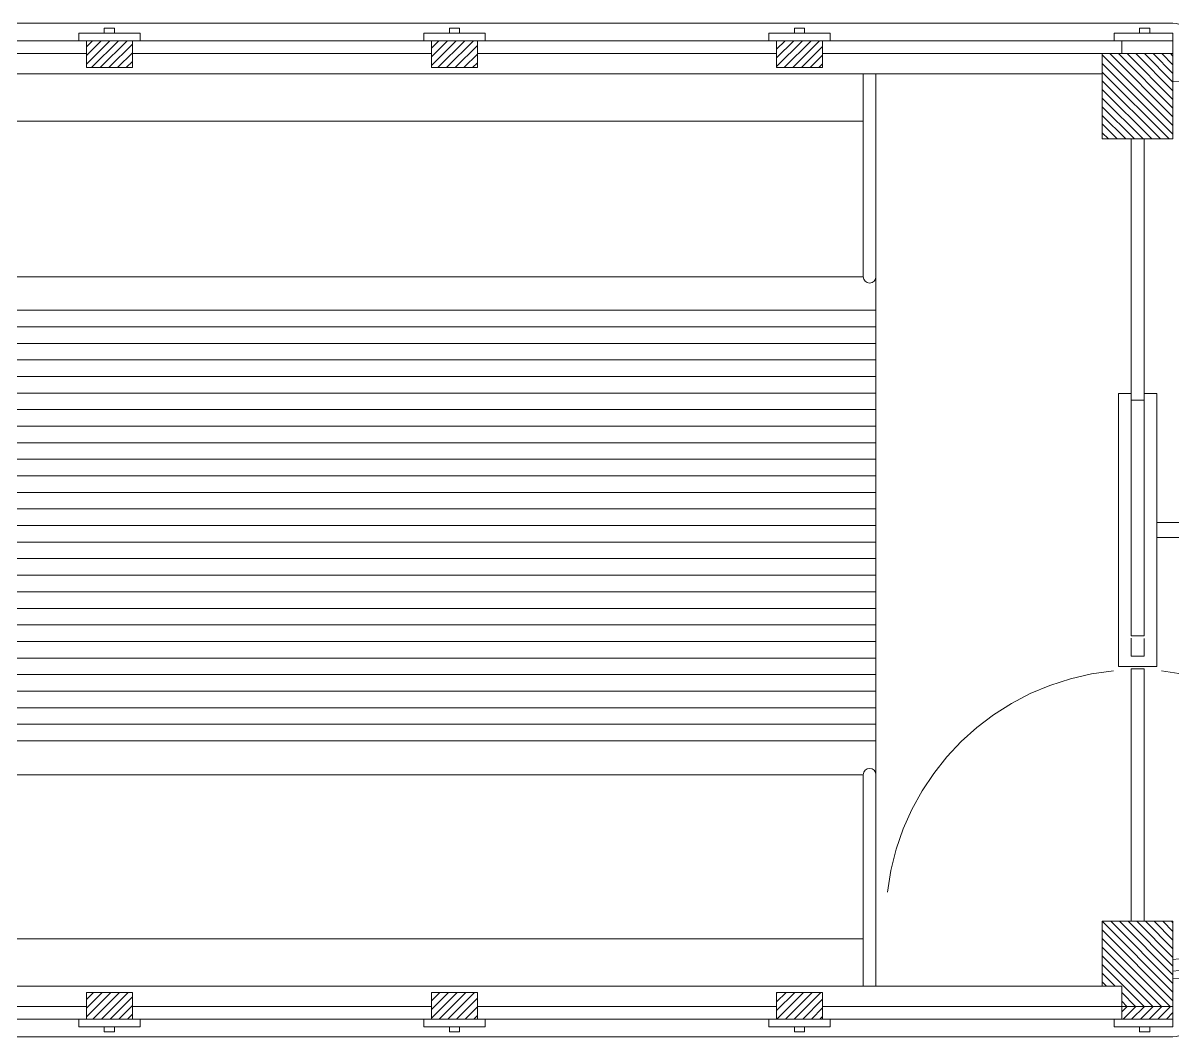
# Model space of a CAD drawing. Header units: inches. Extents: x 0 to 22, y 0 to 17.
# Drawn here: x 12.233 to 14.581, y 13.965 to 16.035 of the extents above; entities that cross this region are included whole.
import ezdxf

# ---------------------------------------------------------------- set-up
doc = ezdxf.new("R2010")
doc.units = ezdxf.units.IN
doc.header["$LTSCALE"] = 100
doc.header["$MEASUREMENT"] = 0
doc.linetypes.add('CENTER', pattern=[2, 1.25, -0.25, 0.25, -0.25])
doc.linetypes.add('DASHEDX2', pattern=[1.5, 1, -0.5])
doc.layers.get('0').update_dxf_attribs({"lineweight": 0})
for name, color, linetype, lineweight in [('CARINTERIOR', 7, 'Continuous', 0), ('FLOORMAT', 7, 'Continuous', 0), ('FRONTDOOR', 7, 'Continuous', 0), ('HANDRAIL', 7, 'Continuous', 0), ('VESTIBULEFACIA', 7, 'Continuous', 0), ('VESTIBULEFRAME', 7, 'Continuous', 0)]:
    doc.layers.add(name, color=color, linetype=linetype, lineweight=lineweight)

# ---------------------------------------------------------------- blocks, each defined once
blk = doc.blocks.new('_X2')
at = {"color": 0, "linetype": 'CENTER'}
for p, q in [((14.4365, 14.0653), (14.5728, 14.2016)), ((14.4365, 14.0829), (14.5551, 14.2016)), ((14.4365, 14.1006), (14.5374, 14.2016)), ((14.4365, 14.1183), (14.5198, 14.2016)), ((14.4365, 14.136), (14.5021, 14.2016)), ((14.4365, 14.1537), (14.4844, 14.2016)), ((14.4365, 14.1713), (14.4667, 14.2016)), ((14.4365, 14.189), (14.4491, 14.2016)), ((14.4365, 14.0476), (14.5809, 14.192)), ((14.4365, 14.0299), (14.5809, 14.1743)), ((14.4518, 14.0276), (14.5809, 14.1566)), ((14.4695, 14.0276), (14.5809, 14.139)), ((14.4872, 14.0276), (14.5809, 14.1213)), ((14.5049, 14.0276), (14.5809, 14.1036)), ((14.5225, 14.0276), (14.5809, 14.0859)), ((14.5402, 14.0276), (14.5809, 14.0682)), ((14.5579, 14.0276), (14.5809, 14.0506)), ((14.5756, 14.0276), (14.5809, 14.0329))]:
    blk.add_line(p, q, dxfattribs=at)
blk = doc.blocks.new('_X3')
at = {"color": 0, "linetype": 'Continuous'}
for p, q in [((13.7715, 15.9459), (13.8241, 15.9984)), ((13.7715, 15.9635), (13.8064, 15.9984)), ((13.7715, 15.9812), (13.7887, 15.9984)), ((13.7872, 15.9438), (13.8418, 15.9984)), ((13.8048, 15.9438), (13.8594, 15.9984)), ((13.8225, 15.9438), (13.8653, 15.9866)), ((13.8402, 15.9438), (13.8653, 15.9689)), ((13.8579, 15.9438), (13.8653, 15.9513))]:
    blk.add_line(p, q, dxfattribs=at)
blk = doc.blocks.new('_X4')
at = {"color": 0, "linetype": 'Continuous'}
for p, q in [((12.3623, 15.9509), (12.4099, 15.9984)), ((12.3623, 15.9685), (12.3922, 15.9984)), ((12.3623, 15.9862), (12.3745, 15.9984)), ((12.3729, 15.9438), (12.4275, 15.9984)), ((12.3906, 15.9438), (12.4452, 15.9984)), ((12.4083, 15.9438), (12.4561, 15.9916)), ((13.0669, 15.9837), (13.0816, 15.9984)), ((13.0669, 15.966), (13.0993, 15.9984)), ((13.0669, 15.9484), (13.117, 15.9984)), ((13.0801, 15.9438), (13.1347, 15.9984)), ((13.0977, 15.9438), (13.1523, 15.9984)), ((12.426, 15.9438), (12.4561, 15.974)), ((13.1154, 15.9438), (13.1607, 15.9891)), ((13.1331, 15.9438), (13.1607, 15.9714)), ((12.4437, 15.9438), (12.4561, 15.9563)), ((13.1508, 15.9438), (13.1607, 15.9538))]:
    blk.add_line(p, q, dxfattribs=at)
blk = doc.blocks.new('_X13')
at = {"color": 0, "linetype": 'Continuous'}
for p, q in [((12.3623, 14.0063), (12.4121, 14.0562)), ((12.3623, 14.024), (12.3945, 14.0562)), ((12.3623, 14.0417), (12.3768, 14.0562)), ((12.3752, 14.0016), (12.4298, 14.0562)), ((12.3929, 14.0016), (12.4475, 14.0562)), ((12.4106, 14.0016), (12.4561, 14.0471)), ((13.0669, 14.0392), (13.0839, 14.0562)), ((13.0669, 14.0215), (13.1016, 14.0562)), ((13.0669, 14.0038), (13.1192, 14.0562)), ((13.0823, 14.0016), (13.1369, 14.0562)), ((13.1, 14.0016), (13.1546, 14.0562)), ((13.1177, 14.0016), (13.1607, 14.0446)), ((12.4283, 14.0016), (12.4561, 14.0294)), ((13.1354, 14.0016), (13.1607, 14.0269)), ((12.4459, 14.0016), (12.4561, 14.0117)), ((13.153, 14.0016), (13.1607, 14.0092))]:
    blk.add_line(p, q, dxfattribs=at)
blk = doc.blocks.new('_X14')
at = {"color": 0, "linetype": 'Continuous'}
for p, q in [((13.7715, 14.019), (13.8087, 14.0562)), ((13.7715, 14.0367), (13.791, 14.0562)), ((13.7715, 14.0543), (13.7733, 14.0562)), ((13.7718, 14.0016), (13.8264, 14.0562)), ((13.7894, 14.0016), (13.844, 14.0562)), ((13.8071, 14.0016), (13.8617, 14.0562)), ((13.8248, 14.0016), (13.8653, 14.0421)), ((13.8425, 14.0016), (13.8653, 14.0244)), ((14.4761, 14.0165), (14.4872, 14.0276)), ((14.4789, 14.0016), (14.5049, 14.0276)), ((14.4965, 14.0016), (14.5225, 14.0276)), ((14.5142, 14.0016), (14.5402, 14.0276)), ((14.5319, 14.0016), (14.5579, 14.0276)), ((14.5496, 14.0016), (14.5756, 14.0276)), ((13.8601, 14.0016), (13.8653, 14.0067)), ((14.5673, 14.0016), (14.5809, 14.0152))]:
    blk.add_line(p, q, dxfattribs=at)
blk = doc.blocks.new('_X34')
at = {"color": 0, "linetype": 'Continuous'}
for p, q in [((14.5809, 14.0569), (14.4365, 14.2013)), ((14.5809, 14.0392), (14.4365, 14.1836)), ((14.5809, 14.0746), (14.4539, 14.2016)), ((14.5809, 14.0923), (14.4716, 14.2016)), ((14.5809, 14.11), (14.4893, 14.2016)), ((14.5809, 14.1276), (14.507, 14.2016)), ((14.5809, 14.1453), (14.5246, 14.2016)), ((14.5809, 14.163), (14.5423, 14.2016)), ((14.5809, 14.1807), (14.56, 14.2016)), ((14.5809, 14.1983), (14.5777, 14.2016)), ((14.5749, 14.0276), (14.4365, 14.166)), ((14.5572, 14.0276), (14.4365, 14.1483)), ((14.5395, 14.0276), (14.4365, 14.1306)), ((14.5219, 14.0276), (14.4365, 14.1129)), ((14.4626, 14.0692), (14.4365, 14.0953)), ((14.4449, 14.0692), (14.4365, 14.0776)), ((14.5042, 14.0276), (14.4761, 14.0557)), ((14.4865, 14.0276), (14.4761, 14.038))]:
    blk.add_line(p, q, dxfattribs=at)

msp = doc.modelspace()

# ---------------------------------------------------------------- linework, layer by layer
at = {"layer": 'CARINTERIOR', "linetype": 'Continuous'}
for p, q in [((7.4191, 16.03483), (14.5809, 16.03483)), ((12.3988, 16.02443), (12.4196, 16.02443)), ((13.1034, 16.02443), (13.1242, 16.02443)), ((13.808, 16.02443), (13.8288, 16.02443)), ((14.5126, 16.02443), (14.5334, 16.02443)), ((7.4191, 15.99843), (14.5809, 15.99843)), ((12.3467, 16.01403), (12.4717, 16.01403)), ((13.0513, 16.01403), (13.1763, 16.01403)), ((13.7559, 16.01403), (13.8809, 16.01403)), ((14.4605, 16.01403), (14.5809, 16.01403)), ((11.7515, 15.97243), (12.3623, 15.97243)), ((12.4561, 15.97243), (13.0669, 15.97243)), ((13.1607, 15.97243), (13.7715, 15.97243)), ((13.8653, 15.97243), (14.5809, 15.97243)), ((7.5239, 15.93083), (14.4365, 15.93083)), ((12.3623, 15.94383), (12.4561, 15.94383)), ((13.0669, 15.94383), (13.1607, 15.94383)), ((13.7715, 15.94383), (13.8653, 15.94383)), ((8.0517, 15.83473), (13.9483, 15.83473)), ((8.0517, 15.83467), (13.9483, 15.83467)), ((14.4365, 15.79843), (14.5809, 15.79843)), ((8.0517, 15.51687), (13.9483, 15.51687)), ((14.4697, 15.27843), (14.4957, 15.27843)), ((14.4957, 15.26517), (14.5217, 15.26517)), ((14.5217, 15.27843), (14.5477, 15.27843)), ((14.4957, 14.78403), (14.5217, 14.78403)), ((14.4957, 14.74243), (14.5217, 14.74243)), ((14.4697, 14.72163), (14.5477, 14.72163)), ((14.4957, 14.71643), (14.5217, 14.71643)), ((8.0517, 14.50037), (13.9483, 14.50037)), ((14.4365, 14.20157), (14.5809, 14.20157)), ((8.0517, 14.16527), (13.9483, 14.16527)), ((7.5239, 14.06917), (14.4761, 14.06917)), ((12.3623, 14.05617), (12.4561, 14.05617)), ((13.0669, 14.05617), (13.1607, 14.05617)), ((13.7715, 14.05617), (13.8653, 14.05617)), ((11.7515, 14.02757), (12.3623, 14.02757)), ((12.4561, 14.02757), (13.0669, 14.02757)), ((13.1607, 14.02757), (13.7715, 14.02757)), ((13.8653, 14.02757), (14.5809, 14.02757)), ((7.4191, 14.00157), (14.5809, 14.00157)), ((12.3467, 13.98597), (12.4717, 13.98597)), ((12.3988, 13.97557), (12.4196, 13.97557)), ((13.0513, 13.98597), (13.1763, 13.98597)), ((13.1034, 13.97557), (13.1242, 13.97557)), ((13.7559, 13.98597), (13.8809, 13.98597)), ((13.808, 13.97557), (13.8288, 13.97557)), ((14.4605, 13.98597), (14.5809, 13.98597)), ((14.5126, 13.97557), (14.5334, 13.97557)), ((7.4191, 13.96517), (14.5809, 13.96517))]:
    msp.add_line(p, q, dxfattribs=at)
at = {"layer": 'CARINTERIOR', "color": 7, "linetype": 'Continuous'}
for p, q in [((12.3988, 16.02443), (12.3988, 16.01403)), ((12.4196, 16.02443), (12.4196, 16.01403)), ((13.1034, 16.02443), (13.1034, 16.01403)), ((13.1242, 16.02443), (13.1242, 16.01403)), ((13.808, 16.02443), (13.808, 16.01403)), ((13.8288, 16.02443), (13.8288, 16.01403)), ((14.5126, 16.02443), (14.5126, 16.01403)), ((14.5334, 16.02443), (14.5334, 16.01403)), ((12.3467, 16.01403), (12.3467, 15.99843)), ((12.3623, 15.99843), (12.3623, 15.94383)), ((12.4561, 15.99843), (12.4561, 15.94383)), ((12.4717, 16.01403), (12.4717, 15.99843)), ((13.0513, 16.01403), (13.0513, 15.99843)), ((13.0669, 15.99843), (13.0669, 15.94383)), ((13.1607, 15.99843), (13.1607, 15.94383)), ((13.1763, 16.01403), (13.1763, 15.99843)), ((13.7559, 16.01403), (13.7559, 15.99843)), ((13.7715, 15.99843), (13.7715, 15.94383)), ((13.8653, 15.99843), (13.8653, 15.94383)), ((13.8809, 16.01403), (13.8809, 15.99843)), ((14.4605, 16.01403), (14.4605, 15.99843)), ((14.4761, 15.99843), (14.4761, 15.97243)), ((14.5809, 16.01403), (14.5809, 15.79843)), ((14.4365, 15.79837), (14.4365, 15.97243)), ((14.4365, 15.97243), (14.4365, 15.79843)), ((13.9483, 15.51687), (13.9483, 15.93083)), ((13.9743, 15.51687), (13.9743, 15.93083)), ((14.4957, 15.79843), (14.4957, 15.26517)), ((14.5217, 15.79843), (14.5217, 15.26517)), ((14.4697, 15.27843), (14.4697, 14.72163)), ((14.5477, 15.27843), (14.5477, 14.72163)), ((14.4957, 14.7793), (14.4957, 14.74243)), ((14.5217, 14.77876), (14.5217, 14.74243)), ((14.4957, 14.20157), (14.4957, 14.71643)), ((14.5217, 14.20157), (14.5217, 14.71643)), ((13.9483, 14.06917), (13.9483, 14.50037)), ((13.9743, 14.06917), (13.9743, 14.50037)), ((14.4365, 14.06917), (14.4365, 14.20157)), ((14.5809, 13.98597), (14.5809, 14.20157)), ((14.4761, 14.00157), (14.4761, 14.06917)), ((12.3623, 14.00157), (12.3623, 14.05617)), ((12.4561, 14.00157), (12.4561, 14.05617)), ((13.0669, 14.00157), (13.0669, 14.05617)), ((13.1607, 14.00157), (13.1607, 14.05617)), ((13.7715, 14.00157), (13.7715, 14.05617)), ((13.8653, 14.00157), (13.8653, 14.05617)), ((12.3467, 13.98597), (12.3467, 14.00157)), ((12.4717, 13.98597), (12.4717, 14.00157)), ((13.0513, 13.98597), (13.0513, 14.00157)), ((13.1763, 13.98597), (13.1763, 14.00157)), ((13.7559, 13.98597), (13.7559, 14.00157)), ((13.8809, 13.98597), (13.8809, 14.00157)), ((14.4605, 13.98597), (14.4605, 14.00157)), ((12.3988, 13.97557), (12.3988, 13.98597)), ((12.4196, 13.97557), (12.4196, 13.98597)), ((13.1034, 13.97557), (13.1034, 13.98597)), ((13.1242, 13.97557), (13.1242, 13.98597)), ((13.808, 13.97557), (13.808, 13.98597)), ((13.8288, 13.97557), (13.8288, 13.98597)), ((14.5126, 13.97557), (14.5126, 13.98597)), ((14.5334, 13.97557), (14.5334, 13.98597))]:
    msp.add_line(p, q, dxfattribs=at)
at = {"layer": 'CARINTERIOR', "color": 7, "linetype": 'DASHEDX2'}
for p, q in [((14.4957, 15.26517), (14.4957, 14.78403)), ((14.5217, 15.26517), (14.5217, 14.78403))]:
    msp.add_line(p, q, dxfattribs=at)
at = {"layer": 'CARINTERIOR', "color": 7, "linetype": 'Continuous'}
for centre, radius, start, end in [((14.5809, 15.99843), 0.0364, 0, 90), ((13.9613, 15.51687), 0.013, 180, 360), ((13.9613, 14.50037), 0.013, 0, 180), ((14.5809, 14.00157), 0.0364, -90, 0)]:
    msp.add_arc(centre, radius, start, end, dxfattribs=at)
at = {"layer": 'CARINTERIOR', "color": 7, "linetype": 'CENTER', "ltscale": 0.1}
for start, end in [(95.40977, 173.33488), (6.66512, 84.47565)]:
    msp.add_arc((14.5077, 14.20112), 0.5135, start, end, dxfattribs=at)
at = {"layer": 'FLOORMAT', "color": 7, "linetype": 'Continuous'}
for p, q in [((13.9743, 14.50037), (13.9743, 15.51687)), ((8.02575, 15.44851), (13.9743, 15.44851)), ((8.02575, 15.41471), (13.9743, 15.41471)), ((8.02575, 15.38091), (13.9743, 15.38091)), ((8.02575, 15.34711), (13.9743, 15.34711)), ((8.02575, 15.31331), (13.9743, 15.31331)), ((8.02575, 15.27951), (13.9743, 15.27951)), ((8.02575, 15.24571), (13.9743, 15.24571)), ((8.02575, 15.21191), (13.9743, 15.21191)), ((8.02575, 15.17811), (13.9743, 15.17811)), ((8.02575, 15.14431), (13.9743, 15.14431)), ((8.02575, 15.11051), (13.9743, 15.11051)), ((8.02575, 15.07671), (13.9743, 15.07671)), ((8.02575, 15.04291), (13.9743, 15.04291)), ((8.02575, 15.00911), (13.9743, 15.00911)), ((8.02556, 14.97531), (13.9743, 14.97531)), ((8.02556, 14.94151), (13.9743, 14.94151)), ((8.02556, 14.90771), (13.9743, 14.90771)), ((8.02556, 14.87391), (13.9743, 14.87391)), ((8.02556, 14.84011), (13.9743, 14.84011)), ((8.02556, 14.80631), (13.9743, 14.80631)), ((8.02556, 14.77251), (13.9743, 14.77251)), ((8.02556, 14.73871), (13.9743, 14.73871)), ((8.02556, 14.70491), (13.9743, 14.70491)), ((8.02556, 14.67111), (13.9743, 14.67111)), ((8.02556, 14.63731), (13.9743, 14.63731)), ((8.02556, 14.60351), (13.9743, 14.60351)), ((8.02556, 14.56971), (13.9743, 14.56971))]:
    msp.add_line(p, q, dxfattribs=at)
at = {"layer": 'FRONTDOOR', "color": 7, "linetype": 'DASHEDX2'}
msp.add_line((14.5809, 14.12348), (15.28674, 14.1979), dxfattribs=at)
at = {"layer": 'FRONTDOOR', "color": 7, "linetype": 'Continuous'}
msp.add_line((14.5809, 14.09942), (15.28944, 14.17234), dxfattribs=at)
at = {"layer": 'HANDRAIL'}
for p, q in [((14.5477, 15.01561), (14.93607, 15.01561)), ((14.5477, 14.98441), (14.93607, 14.98441))]:
    msp.add_line(p, q, dxfattribs=at)
at = {"layer": 'VESTIBULEFACIA', "color": 7, "linetype": 'Continuous'}
for p, q in [((14.5809, 15.91621), (16.2036, 15.74921)), ((14.5809, 14.09947), (15.28943, 14.17239)), ((14.5809, 14.08379), (15.26552, 14.15425))]:
    msp.add_line(p, q, dxfattribs=at)
at = {"layer": 'VESTIBULEFRAME', "color": 7, "linetype": 'Continuous'}
msp.add_line((14.5809, 14.09947), (15.28943, 14.17239), dxfattribs=at)

# ---------------------------------------------------------------- block references
at = {"layer": 'CARINTERIOR', "color": 7, "linetype": 'Continuous'}
for name in ['_X4', '_X3', '_X34', '_X13', '_X14']:
    msp.add_blockref(name, (0, 0), dxfattribs=at)
at = {"layer": 'CARINTERIOR', "color": 7, "linetype": 'CENTER', "extrusion": (0, 0, -1), "zscale": -1, "rotation": 180}
msp.add_blockref('_X2', (0, 30), dxfattribs=at)

doc.saveas('drawing.dxf')
